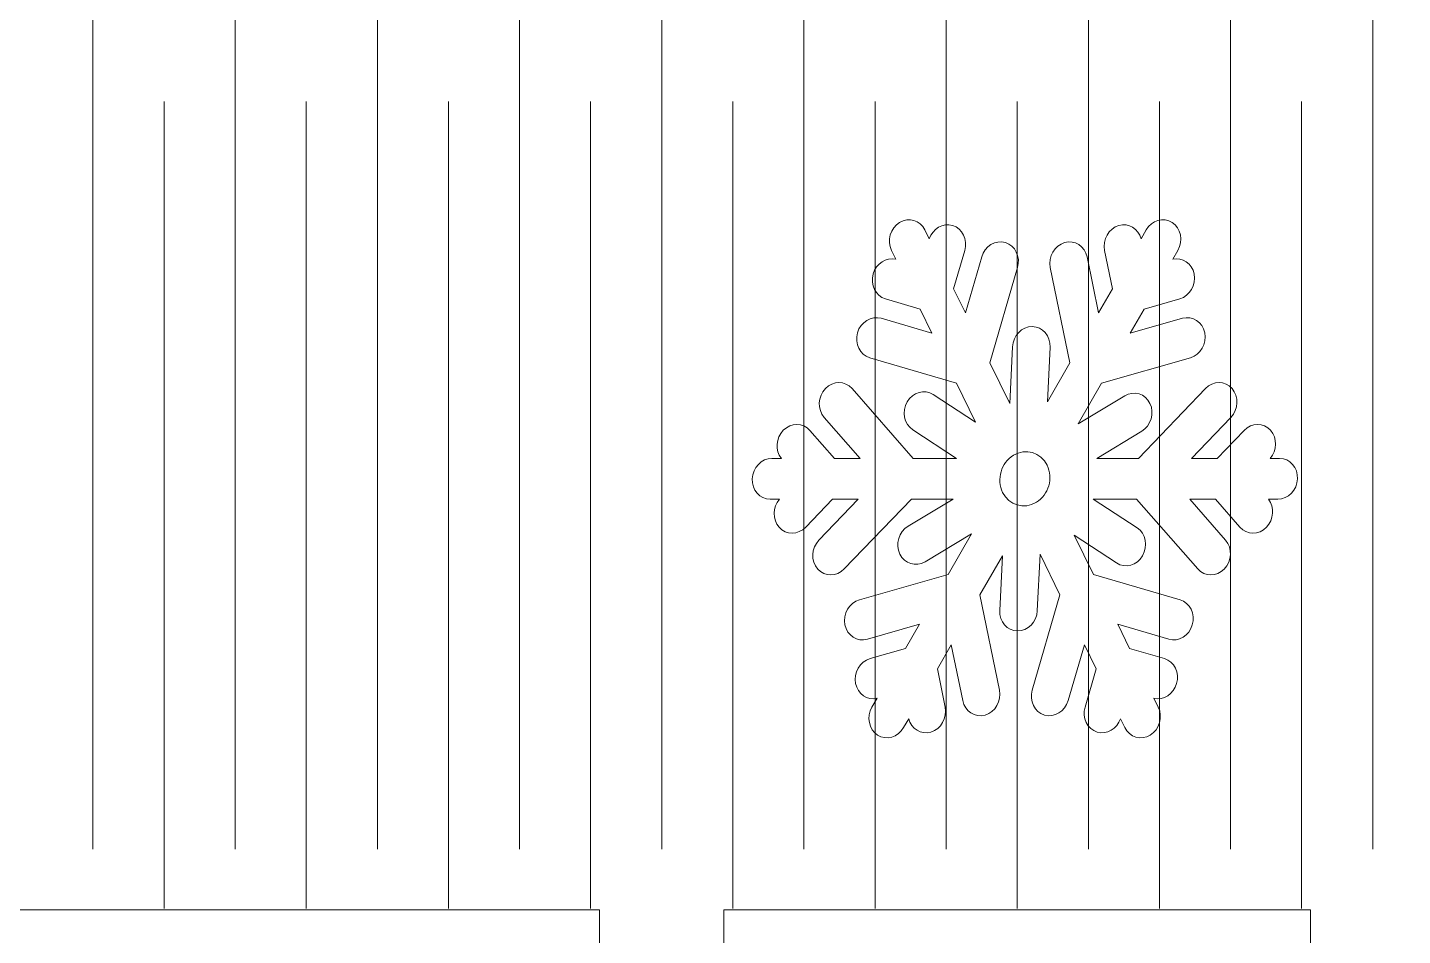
# Model space of a CAD drawing. Header units: centimetres. Extents: x -24.3 to 24.3, y -22.3 to 22.8.
# Drawn here: x -7.56 to -1.66, y -14.04 to -10.15 of the extents above; entities that cross this region are included whole.
import ezdxf

# ---------------------------------------------------------------- set-up
doc = ezdxf.new("R2010")
doc.units = ezdxf.units.CM
doc.header["$MEASUREMENT"] = 0
doc.layers.add('layer 1', color=7, linetype='Continuous')

msp = doc.modelspace()

# ---------------------------------------------------------------- linework, layer by layer
at = {"layer": 'layer 1', "color": 177, "lineweight": 9}
msp.add_open_spline([(-19.93213, -6.60133), (-19.93213, -6.60133), (-17.30459, -6.60133), (-17.30459, -6.60133), (-17.30459, -6.60133), (-17.30459, -6.60133), (-17.30459, -6.20133), (-17.30459, -6.20133), (-17.30459, -6.20133), (-17.30459, -6.20133), (-16.77125, -6.20133), (-16.77125, -6.20133), (-16.77125, -6.20133), (-16.77125, -6.20133), (-16.77125, -6.60133), (-16.77125, -6.60133), (-16.77125, -6.60133), (-16.77125, -6.60133), (-14.25361, -6.60133), (-14.25361, -6.60133), (-14.25361, -6.60133), (-14.25361, -6.60133), (-14.25361, -6.20133), (-14.25361, -6.20133), (-14.25361, -6.20133), (-14.25361, -6.20133), (-13.72028, -6.20133), (-13.72028, -6.20133), (-13.72028, -6.20133), (-13.72028, -6.20133), (-13.72028, -6.60133), (-13.72028, -6.60133), (-13.72028, -6.60133), (-13.72028, -6.60133), (-11.20265, -6.60133), (-11.20265, -6.60133), (-11.20265, -6.60133), (-11.20265, -6.60133), (-11.20265, -6.20133), (-11.20265, -6.20133), (-11.20265, -6.20133), (-11.20265, -6.20133), (-10.66932, -6.20133), (-10.66932, -6.20133), (-10.66932, -6.20133), (-10.66932, -6.20133), (-10.66932, -6.60133), (-10.66932, -6.60133), (-10.66932, -6.60133), (-10.66932, -6.60133), (-8.15169, -6.60133), (-8.15169, -6.60133), (-8.15169, -6.60133), (-8.15169, -6.60133), (-8.15169, -6.20133), (-8.15169, -6.20133), (-8.15169, -6.20133), (-8.15169, -6.20133), (-7.61836, -6.20133), (-7.61836, -6.20133), (-7.61836, -6.20133), (-7.61836, -6.20133), (-7.61836, -6.60133), (-7.61836, -6.60133), (-7.61836, -6.60133), (-7.61836, -6.60133), (-5.10073, -6.60133), (-5.10073, -6.60133), (-5.10073, -6.60133), (-5.10073, -6.60133), (-5.10073, -6.20133), (-5.10073, -6.20133), (-5.10073, -6.20133), (-5.10073, -6.20133), (-4.5674, -6.20133), (-4.5674, -6.20133), (-4.5674, -6.20133), (-4.5674, -6.20133), (-4.5674, -6.60133), (-4.5674, -6.60133), (-4.5674, -6.60133), (-4.5674, -6.60133), (-2.04977, -6.60133), (-2.04977, -6.60133), (-2.04977, -6.60133), (-2.04977, -6.60133), (-2.04977, -6.20133), (-2.04977, -6.20133), (-2.04977, -6.20133), (-2.04977, -6.20133), (-1.51644, -6.20133), (-1.51644, -6.20133), (-1.51644, -6.20133), (-1.51644, -6.20133), (-1.51644, -6.60133), (-1.51644, -6.60133), (-1.51644, -6.60133), (-1.51644, -6.60133), (1.0012, -6.60133), (1.0012, -6.60133), (1.0012, -6.60133), (1.0012, -6.60133), (1.0012, -6.20133), (1.0012, -6.20133), (1.0012, -6.20133), (1.0012, -6.20133), (1.53453, -6.20133), (1.53453, -6.20133), (1.53453, -6.20133), (1.53453, -6.20133), (1.53453, -6.60133), (1.53453, -6.60133), (1.53453, -6.60133), (1.53453, -6.60133), (4.05217, -6.60133), (4.05217, -6.60133), (4.05217, -6.60133), (4.05217, -6.60133), (4.05217, -6.20133), (4.05217, -6.20133), (4.05217, -6.20133), (4.05217, -6.20133), (4.58551, -6.20133), (4.58551, -6.20133), (4.58551, -6.20133), (4.58551, -6.20133), (4.58551, -6.60133), (4.58551, -6.60133), (4.58551, -6.60133), (4.58551, -6.60133), (7.10315, -6.60133), (7.10315, -6.60133), (7.10315, -6.60133), (7.10315, -6.60133), (7.10315, -6.20133), (7.10315, -6.20133), (7.10315, -6.20133), (7.10315, -6.20133), (7.63648, -6.20133), (7.63648, -6.20133), (7.63648, -6.20133), (7.63648, -6.20133), (7.63648, -6.60133), (7.63648, -6.60133), (7.63648, -6.60133), (7.63648, -6.60133), (10.15411, -6.60133), (10.15411, -6.60133), (10.15411, -6.60133), (10.15411, -6.60133), (10.15411, -6.20133), (10.15411, -6.20133), (10.15411, -6.20133), (10.15411, -6.20133), (10.68744, -6.20133), (10.68744, -6.20133), (10.68744, -6.20133), (10.68744, -6.20133), (10.68744, -6.60133), (10.68744, -6.60133), (10.68744, -6.60133), (10.68744, -6.60133), (13.20507, -6.60133), (13.20507, -6.60133), (13.20507, -6.60133), (13.20507, -6.60133), (13.20507, -6.20133), (13.20507, -6.20133), (13.20507, -6.20133), (13.20507, -6.20133), (13.7384, -6.20133), (13.7384, -6.20133), (13.7384, -6.20133), (13.7384, -6.20133), (13.7384, -6.60133), (13.7384, -6.60133), (13.7384, -6.60133), (13.7384, -6.60133), (16.25603, -6.60133), (16.25603, -6.60133), (16.25603, -6.60133), (16.25603, -6.60133), (16.25603, -6.20133), (16.25603, -6.20133), (16.25603, -6.20133), (16.25603, -6.20133), (16.78936, -6.20133), (16.78936, -6.20133), (16.78936, -6.20133), (16.78936, -6.20133), (16.78936, -6.60133), (16.78936, -6.60133), (16.78936, -6.60133), (16.78936, -6.60133), (19.30699, -6.60133), (19.30699, -6.60133), (19.30699, -6.60133), (19.30699, -6.60133), (19.30699, -6.20133), (19.30699, -6.20133), (19.30699, -6.20133), (19.30699, -6.20133), (19.84032, -6.20133), (19.84032, -6.20133), (19.84032, -6.20133), (19.84032, -6.20133), (19.84032, -6.60133), (19.84032, -6.60133), (19.84032, -6.60133), (19.84032, -6.60133), (22.46787, -6.60133), (22.46787, -6.60133), (22.46787, -6.60133), (22.46787, -6.60133), (22.46787, -6.20133), (22.46787, -6.20133), (22.46787, -6.20133), (22.46787, -6.20133), (23.0012, -6.20133), (23.0012, -6.20133), (23.0012, -6.20133), (23.0012, -8.91244), (23.0012, -11.62356), (23.0012, -14.33467), (23.0012, -14.33467), (23.0012, -14.33467), (22.46787, -14.33467), (22.46787, -14.33467), (22.46787, -14.33467), (22.46787, -14.33467), (22.46787, -13.93467), (22.46787, -13.93467), (22.46787, -13.93467), (22.46787, -13.93467), (19.84032, -13.93467), (19.84032, -13.93467), (19.84032, -13.93467), (19.84032, -13.93467), (19.84032, -14.33467), (19.84032, -14.33467), (19.84032, -14.33467), (19.84032, -14.33467), (19.30699, -14.33467), (19.30699, -14.33467), (19.30699, -14.33467), (19.30699, -14.33467), (19.30699, -13.93467), (19.30699, -13.93467), (19.30699, -13.93467), (19.30699, -13.93467), (16.78936, -13.93467), (16.78936, -13.93467), (16.78936, -13.93467), (16.78936, -13.93467), (16.78936, -14.33467), (16.78936, -14.33467), (16.78936, -14.33467), (16.78936, -14.33467), (16.25603, -14.33467), (16.25603, -14.33467), (16.25603, -14.33467), (16.25603, -14.33467), (16.25603, -13.93467), (16.25603, -13.93467), (16.25603, -13.93467), (16.25603, -13.93467), (13.7384, -13.93467), (13.7384, -13.93467), (13.7384, -13.93467), (13.7384, -13.93467), (13.7384, -14.33467), (13.7384, -14.33467), (13.7384, -14.33467), (13.7384, -14.33467), (13.20507, -14.33467), (13.20507, -14.33467), (13.20507, -14.33467), (13.20507, -14.33467), (13.20507, -13.93467), (13.20507, -13.93467), (13.20507, -13.93467), (13.20507, -13.93467), (10.68744, -13.93467), (10.68744, -13.93467), (10.68744, -13.93467), (10.68744, -13.93467), (10.68744, -14.33467), (10.68744, -14.33467), (10.68744, -14.33467), (10.68744, -14.33467), (10.15411, -14.33467), (10.15411, -14.33467), (10.15411, -14.33467), (10.15411, -14.33467), (10.15411, -13.93467), (10.15411, -13.93467), (10.15411, -13.93467), (10.15411, -13.93467), (7.63648, -13.93467), (7.63648, -13.93467), (7.63648, -13.93467), (7.63648, -13.93467), (7.63648, -14.33467), (7.63648, -14.33467), (7.63648, -14.33467), (7.63648, -14.33467), (7.10315, -14.33467), (7.10315, -14.33467), (7.10315, -14.33467), (7.10315, -14.33467), (7.10315, -13.93467), (7.10315, -13.93467), (7.10315, -13.93467), (7.10315, -13.93467), (4.58551, -13.93467), (4.58551, -13.93467), (4.58551, -13.93467), (4.58551, -13.93467), (4.58551, -14.33467), (4.58551, -14.33467), (4.58551, -14.33467), (4.58551, -14.33467), (4.05217, -14.33467), (4.05217, -14.33467), (4.05217, -14.33467), (4.05217, -14.33467), (4.05217, -13.93467), (4.05217, -13.93467), (4.05217, -13.93467), (4.05217, -13.93467), (1.53453, -13.93467), (1.53453, -13.93467), (1.53453, -13.93467), (1.53453, -13.93467), (1.53453, -14.33467), (1.53453, -14.33467), (1.53453, -14.33467), (1.53453, -14.33467), (1.0012, -14.33467), (1.0012, -14.33467), (1.0012, -14.33467), (1.0012, -14.33467), (1.0012, -13.93467), (1.0012, -13.93467), (1.0012, -13.93467), (1.0012, -13.93467), (-1.51644, -13.93467), (-1.51644, -13.93467), (-1.51644, -13.93467), (-1.51644, -13.93467), (-1.51644, -14.33467), (-1.51644, -14.33467), (-1.51644, -14.33467), (-1.51644, -14.33467), (-2.04977, -14.33467), (-2.04977, -14.33467), (-2.04977, -14.33467), (-2.04977, -14.33467), (-2.04977, -13.93467), (-2.04977, -13.93467), (-2.04977, -13.93467), (-2.04977, -13.93467), (-4.5674, -13.93467), (-4.5674, -13.93467), (-4.5674, -13.93467), (-4.5674, -13.93467), (-4.5674, -14.33467), (-4.5674, -14.33467), (-4.5674, -14.33467), (-4.5674, -14.33467), (-5.10073, -14.33467), (-5.10073, -14.33467), (-5.10073, -14.33467), (-5.10073, -14.33467), (-5.10073, -13.93467), (-5.10073, -13.93467), (-5.10073, -13.93467), (-5.10073, -13.93467), (-7.61836, -13.93467), (-7.61836, -13.93467), (-7.61836, -13.93467), (-7.61836, -13.93467), (-7.61836, -14.33467), (-7.61836, -14.33467), (-7.61836, -14.33467), (-7.61836, -14.33467), (-8.15169, -14.33467), (-8.15169, -14.33467), (-8.15169, -14.33467), (-8.15169, -14.33467), (-8.15169, -13.93467), (-8.15169, -13.93467), (-8.15169, -13.93467), (-8.15169, -13.93467), (-10.66932, -13.93467), (-10.66932, -13.93467), (-10.66932, -13.93467), (-10.66932, -13.93467), (-10.66932, -14.33467), (-10.66932, -14.33467), (-10.66932, -14.33467), (-10.66932, -14.33467), (-11.20265, -14.33467), (-11.20265, -14.33467), (-11.20265, -14.33467), (-11.20265, -14.33467), (-11.20265, -13.93467), (-11.20265, -13.93467), (-11.20265, -13.93467), (-11.20265, -13.93467), (-13.72028, -13.93467), (-13.72028, -13.93467), (-13.72028, -13.93467), (-13.72028, -13.93467), (-13.72028, -14.33467), (-13.72028, -14.33467), (-13.72028, -14.33467), (-13.72028, -14.33467), (-14.25361, -14.33467), (-14.25361, -14.33467), (-14.25361, -14.33467), (-14.25361, -14.33467), (-14.25361, -13.93467), (-14.25361, -13.93467), (-14.25361, -13.93467), (-14.25361, -13.93467), (-16.77125, -13.93467), (-16.77125, -13.93467), (-16.77125, -13.93467), (-16.77125, -13.93467), (-16.77125, -14.33467), (-16.77125, -14.33467), (-16.77125, -14.33467), (-16.77125, -14.33467), (-17.30459, -14.33467), (-17.30459, -14.33467), (-17.30459, -14.33467), (-17.30459, -14.33467), (-17.30459, -13.93467), (-17.30459, -13.93467), (-17.30459, -13.93467), (-17.30459, -13.93467), (-19.93213, -13.93467), (-19.93213, -13.93467), (-19.93213, -13.93467), (-19.93213, -13.93467), (-19.93213, -14.33467), (-19.93213, -14.33467), (-19.93213, -14.33467), (-19.93213, -14.33467), (-20.46547, -14.33467), (-20.46547, -14.33467), (-20.46547, -14.33467), (-20.46547, -11.62356), (-20.46547, -8.91244), (-20.46547, -6.20133), (-20.46547, -6.20133), (-20.46547, -6.20133), (-19.93213, -6.20133), (-19.93213, -6.20133), (-19.93213, -6.20133), (-19.93213, -6.20133), (-19.93213, -6.60133), (-19.93213, -6.60133)], degree=3, knots=[0, 0, 0, 0, 0.008547, 0.008547, 0.008547, 0.008547, 0.017094, 0.017094, 0.017094, 0.017094, 0.025641, 0.025641, 0.025641, 0.025641, 0.034188, 0.034188, 0.034188, 0.034188, 0.042735, 0.042735, 0.042735, 0.042735, 0.0512821, 0.0512821, 0.0512821, 0.0512821, 0.0598291, 0.0598291, 0.0598291, 0.0598291, 0.0683761, 0.0683761, 0.0683761, 0.0683761, 0.0769231, 0.0769231, 0.0769231, 0.0769231, 0.0854701, 0.0854701, 0.0854701, 0.0854701, 0.0940171, 0.0940171, 0.0940171, 0.0940171, 0.1025641, 0.1025641, 0.1025641, 0.1025641, 0.1111111, 0.1111111, 0.1111111, 0.1111111, 0.1196581, 0.1196581, 0.1196581, 0.1196581, 0.1282051, 0.1282051, 0.1282051, 0.1282051, 0.1367521, 0.1367521, 0.1367521, 0.1367521, 0.1452991, 0.1452991, 0.1452991, 0.1452991, 0.1538462, 0.1538462, 0.1538462, 0.1538462, 0.1623932, 0.1623932, 0.1623932, 0.1623932, 0.1709402, 0.1709402, 0.1709402, 0.1709402, 0.1794872, 0.1794872, 0.1794872, 0.1794872, 0.1880342, 0.1880342, 0.1880342, 0.1880342, 0.1965812, 0.1965812, 0.1965812, 0.1965812, 0.2051282, 0.2051282, 0.2051282, 0.2051282, 0.2136752, 0.2136752, 0.2136752, 0.2136752, 0.2222222, 0.2222222, 0.2222222, 0.2222222, 0.2307692, 0.2307692, 0.2307692, 0.2307692, 0.2393162, 0.2393162, 0.2393162, 0.2393162, 0.2478632, 0.2478632, 0.2478632, 0.2478632, 0.2564103, 0.2564103, 0.2564103, 0.2564103, 0.2649573, 0.2649573, 0.2649573, 0.2649573, 0.2735043, 0.2735043, 0.2735043, 0.2735043, 0.2820513, 0.2820513, 0.2820513, 0.2820513, 0.2905983, 0.2905983, 0.2905983, 0.2905983, 0.2991453, 0.2991453, 0.2991453, 0.2991453, 0.3076923, 0.3076923, 0.3076923, 0.3076923, 0.3162393, 0.3162393, 0.3162393, 0.3162393, 0.3247863, 0.3247863, 0.3247863, 0.3247863, 0.3333333, 0.3333333, 0.3333333, 0.3333333, 0.3418803, 0.3418803, 0.3418803, 0.3418803, 0.3504274, 0.3504274, 0.3504274, 0.3504274, 0.3589744, 0.3589744, 0.3589744, 0.3589744, 0.3675214, 0.3675214, 0.3675214, 0.3675214, 0.3760684, 0.3760684, 0.3760684, 0.3760684, 0.3846154, 0.3846154, 0.3846154, 0.3846154, 0.3931624, 0.3931624, 0.3931624, 0.3931624, 0.4017094, 0.4017094, 0.4017094, 0.4017094, 0.4102564, 0.4102564, 0.4102564, 0.4102564, 0.4188034, 0.4188034, 0.4188034, 0.4188034, 0.4273504, 0.4273504, 0.4273504, 0.4273504, 0.4358974, 0.4358974, 0.4358974, 0.4358974, 0.4444444, 0.4444444, 0.4444444, 0.4444444, 0.4529915, 0.4529915, 0.4529915, 0.4529915, 0.4615385, 0.4615385, 0.4615385, 0.4615385, 0.4700855, 0.4700855, 0.4700855, 0.4700855, 0.4786325, 0.4786325, 0.4786325, 0.4786325, 0.4871795, 0.4871795, 0.4871795, 0.4871795, 0.4957265, 0.4957265, 0.4957265, 0.4957265, 0.5042735, 0.5042735, 0.5042735, 0.5042735, 0.5128205, 0.5128205, 0.5128205, 0.5128205, 0.5213675, 0.5213675, 0.5213675, 0.5213675, 0.5299145, 0.5299145, 0.5299145, 0.5299145, 0.5384615, 0.5384615, 0.5384615, 0.5384615, 0.5470085, 0.5470085, 0.5470085, 0.5470085, 0.5555556, 0.5555556, 0.5555556, 0.5555556, 0.5641026, 0.5641026, 0.5641026, 0.5641026, 0.5726496, 0.5726496, 0.5726496, 0.5726496, 0.5811966, 0.5811966, 0.5811966, 0.5811966, 0.5897436, 0.5897436, 0.5897436, 0.5897436, 0.5982906, 0.5982906, 0.5982906, 0.5982906, 0.6068376, 0.6068376, 0.6068376, 0.6068376, 0.6153846, 0.6153846, 0.6153846, 0.6153846, 0.6239316, 0.6239316, 0.6239316, 0.6239316, 0.6324786, 0.6324786, 0.6324786, 0.6324786, 0.6410256, 0.6410256, 0.6410256, 0.6410256, 0.6495726, 0.6495726, 0.6495726, 0.6495726, 0.6581197, 0.6581197, 0.6581197, 0.6581197, 0.6666667, 0.6666667, 0.6666667, 0.6666667, 0.6752137, 0.6752137, 0.6752137, 0.6752137, 0.6837607, 0.6837607, 0.6837607, 0.6837607, 0.6923077, 0.6923077, 0.6923077, 0.6923077, 0.7008547, 0.7008547, 0.7008547, 0.7008547, 0.7094017, 0.7094017, 0.7094017, 0.7094017, 0.7179487, 0.7179487, 0.7179487, 0.7179487, 0.7264957, 0.7264957, 0.7264957, 0.7264957, 0.7350427, 0.7350427, 0.7350427, 0.7350427, 0.7435897, 0.7435897, 0.7435897, 0.7435897, 0.7521368, 0.7521368, 0.7521368, 0.7521368, 0.7606838, 0.7606838, 0.7606838, 0.7606838, 0.7692308, 0.7692308, 0.7692308, 0.7692308, 0.7777778, 0.7777778, 0.7777778, 0.7777778, 0.7863248, 0.7863248, 0.7863248, 0.7863248, 0.7948718, 0.7948718, 0.7948718, 0.7948718, 0.8034188, 0.8034188, 0.8034188, 0.8034188, 0.8119658, 0.8119658, 0.8119658, 0.8119658, 0.8205128, 0.8205128, 0.8205128, 0.8205128, 0.8290598, 0.8290598, 0.8290598, 0.8290598, 0.8376068, 0.8376068, 0.8376068, 0.8376068, 0.8461538, 0.8461538, 0.8461538, 0.8461538, 0.8547009, 0.8547009, 0.8547009, 0.8547009, 0.8632479, 0.8632479, 0.8632479, 0.8632479, 0.8717949, 0.8717949, 0.8717949, 0.8717949, 0.8803419, 0.8803419, 0.8803419, 0.8803419, 0.8888889, 0.8888889, 0.8888889, 0.8888889, 0.8974359, 0.8974359, 0.8974359, 0.8974359, 0.9059829, 0.9059829, 0.9059829, 0.9059829, 0.9145299, 0.9145299, 0.9145299, 0.9145299, 0.9230769, 0.9230769, 0.9230769, 0.9230769, 0.9316239, 0.9316239, 0.9316239, 0.9316239, 0.9401709, 0.9401709, 0.9401709, 0.9401709, 0.9487179, 0.9487179, 0.9487179, 0.9487179, 0.957265, 0.957265, 0.957265, 0.957265, 0.965812, 0.965812, 0.965812, 0.965812, 0.974359, 0.974359, 0.974359, 0.974359, 0.982906, 0.982906, 0.982906, 0.982906, 1, 1, 1, 1], dxfattribs=at)
for points in [[(-7.27484, -6.86263), (-7.27484, -6.86263), (-7.27484, -13.67337), (-7.27484, -13.67337)], [(-6.66465, -6.86263), (-6.66465, -6.86263), (-6.66465, -13.67337), (-6.66465, -13.67337)], [(-6.05446, -6.86263), (-6.05446, -6.86263), (-6.05446, -13.67337), (-6.05446, -13.67337)], [(-5.44426, -6.86263), (-5.44426, -6.86263), (-5.44426, -13.67337), (-5.44426, -13.67337)], [(-4.83406, -6.86263), (-4.83406, -6.86263), (-4.83406, -13.67337), (-4.83406, -13.67337)], [(-4.22387, -6.86263), (-4.22387, -6.86263), (-4.22387, -13.67337), (-4.22387, -13.67337)], [(-3.61368, -6.86263), (-3.61368, -6.86263), (-3.61368, -13.67337), (-3.61368, -13.67337)], [(-3.00348, -6.86263), (-3.00348, -6.86263), (-3.00348, -13.67337), (-3.00348, -13.67337)], [(-2.39329, -6.86263), (-2.39329, -6.86263), (-2.39329, -13.67337), (-2.39329, -13.67337)], [(-1.7831, -6.86263), (-1.7831, -6.86263), (-1.7831, -13.67337), (-1.7831, -13.67337)], [(-6.96974, -13.92841), (-6.96974, -13.92841), (-6.96974, -10.46596), (-6.96974, -10.46596)], [(-6.35955, -13.92841), (-6.35955, -13.92841), (-6.35955, -10.46595), (-6.35955, -10.46595)], [(-5.74935, -13.92841), (-5.74935, -13.92841), (-5.74935, -10.46595), (-5.74935, -10.46595)], [(-5.13916, -13.92841), (-5.13916, -13.92841), (-5.13916, -10.46596), (-5.13916, -10.46596)], [(-4.52897, -13.92841), (-4.52897, -13.92841), (-4.52897, -10.46596), (-4.52897, -10.46596)], [(-3.91878, -13.92841), (-3.91878, -13.92841), (-3.91878, -10.46595), (-3.91878, -10.46595)], [(-3.30858, -13.92841), (-3.30858, -13.92841), (-3.30858, -10.46595), (-3.30858, -10.46595)], [(-2.69839, -13.92841), (-2.69839, -13.92841), (-2.69839, -10.46596), (-2.69839, -10.46596)], [(-2.08819, -13.92841), (-2.08819, -13.92841), (-2.08819, -10.46596), (-2.08819, -10.46596)]]:
    msp.add_open_spline(points, degree=3, dxfattribs=at)
at = {"layer": 'layer 1', "color": 7, "lineweight": 9}
for points, knots in [([(-3.53104, -11.37275), (-3.53104, -11.37275), (-3.46123, -11.13289), (-3.46123, -11.13289), (-3.46123, -11.13289), (-3.44768, -11.08633), (-3.40209, -11.0586), (-3.35973, -11.07114), (-3.35973, -11.07114), (-3.31738, -11.08368), (-3.29389, -11.13187), (-3.30743, -11.17843), (-3.30743, -11.17843), (-3.30743, -11.17843), (-3.42631, -11.58687), (-3.42631, -11.58687), (-3.42631, -11.58687), (-3.42631, -11.58687), (-3.34091, -11.76145), (-3.34091, -11.76145), (-3.34091, -11.76145), (-3.34091, -11.76145), (-3.32904, -11.51868), (-3.32904, -11.51868), (-3.32904, -11.51868), (-3.32668, -11.47046), (-3.28854, -11.43141), (-3.24414, -11.43172), (-3.24414, -11.43172), (-3.19972, -11.43205), (-3.16544, -11.47162), (-3.16779, -11.51983), (-3.16779, -11.51983), (-3.16779, -11.51983), (-3.17927, -11.75465), (-3.17927, -11.75465), (-3.17927, -11.75465), (-3.17927, -11.75465), (-3.08284, -11.58687), (-3.08284, -11.58687), (-3.08284, -11.58687), (-3.08284, -11.58687), (-3.16675, -11.17844), (-3.16675, -11.17844), (-3.16675, -11.17844), (-3.17631, -11.13189), (-3.14869, -11.08369), (-3.10526, -11.07115), (-3.10526, -11.07115), (-3.06183, -11.05861), (-3.01861, -11.08635), (-3.00905, -11.1329), (-3.00905, -11.1329), (-3.00905, -11.1329), (-2.95977, -11.37275), (-2.95977, -11.37275), (-2.95977, -11.37275), (-2.95977, -11.37275), (-2.90027, -11.26922), (-2.90027, -11.26922), (-2.90027, -11.26922), (-2.90027, -11.26922), (-2.93394, -11.10535), (-2.93394, -11.10535), (-2.93394, -11.10535), (-2.9435, -11.05881), (-2.91588, -11.01061), (-2.87245, -10.99806), (-2.87245, -10.99806), (-2.83047, -10.98593), (-2.78865, -11.01147), (-2.77729, -11.05527), (-2.77729, -11.05527), (-2.77729, -11.05527), (-2.75544, -11.01726), (-2.75544, -11.01726), (-2.75544, -11.01726), (-2.73144, -10.97551), (-2.68134, -10.96111), (-2.6439, -10.98522), (-2.6439, -10.98522), (-2.60647, -11.00933), (-2.5955, -11.06304), (-2.61951, -11.10479), (-2.61951, -11.10479), (-2.61951, -11.10479), (-2.64135, -11.14279), (-2.64135, -11.14279), (-2.64135, -11.14279), (-2.59938, -11.13334), (-2.55873, -11.16089), (-2.5496, -11.20593), (-2.5496, -11.20593), (-2.54016, -11.25252), (-2.5679, -11.30064), (-2.61135, -11.31305), (-2.61135, -11.31305), (-2.61135, -11.31305), (-2.76433, -11.35676), (-2.76433, -11.35676), (-2.76433, -11.35676), (-2.76433, -11.35676), (-2.82384, -11.46028), (-2.82384, -11.46028), (-2.82384, -11.46028), (-2.82384, -11.46028), (-2.59992, -11.39632), (-2.59992, -11.39632), (-2.59992, -11.39632), (-2.55647, -11.3839), (-2.51333, -11.41178), (-2.50388, -11.45837), (-2.50388, -11.45837), (-2.49444, -11.50495), (-2.52218, -11.55307), (-2.56564, -11.56548), (-2.56564, -11.56548), (-2.56564, -11.56548), (-2.9469, -11.6744), (-2.9469, -11.6744), (-2.9469, -11.6744), (-2.9469, -11.6744), (-3.04725, -11.84899), (-3.04725, -11.84899), (-3.04725, -11.84899), (-3.04725, -11.84899), (-2.84764, -11.72899), (-2.84764, -11.72899), (-2.84764, -11.72899), (-2.808, -11.70516), (-2.75923, -11.71991), (-2.73908, -11.76182), (-2.73908, -11.76182), (-2.71891, -11.80373), (-2.7348, -11.85735), (-2.77443, -11.88117), (-2.77443, -11.88117), (-2.77443, -11.88117), (-2.96747, -11.99723), (-2.96747, -11.99723), (-2.96747, -11.99723), (-2.96747, -11.99723), (-2.78898, -11.99723), (-2.78898, -11.99723), (-2.78898, -11.99723), (-2.78898, -11.99723), (-2.50096, -11.69772), (-2.50096, -11.69772), (-2.50096, -11.69772), (-2.46813, -11.66358), (-2.41689, -11.66351), (-2.38689, -11.69754), (-2.38689, -11.69754), (-2.3569, -11.73159), (-2.35921, -11.7872), (-2.39203, -11.82134), (-2.39203, -11.82134), (-2.39203, -11.82134), (-2.56117, -11.99723), (-2.56117, -11.99723), (-2.56117, -11.99723), (-2.56117, -11.99723), (-2.45103, -11.99723), (-2.45103, -11.99723), (-2.45103, -11.99723), (-2.45103, -11.99723), (-2.33546, -11.87706), (-2.33546, -11.87706), (-2.33546, -11.87706), (-2.30264, -11.84292), (-2.2514, -11.84285), (-2.2214, -11.8769), (-2.2214, -11.8769), (-2.19239, -11.90981), (-2.1936, -11.96289), (-2.2234, -11.99723), (-2.2234, -11.99723), (-2.2234, -11.99723), (-2.18297, -11.99723), (-2.18297, -11.99723), (-2.18297, -11.99723), (-2.13855, -11.99723), (-2.104, -12.03655), (-2.10607, -12.08476), (-2.10607, -12.08476), (-2.10813, -12.13296), (-2.14605, -12.17229), (-2.19046, -12.17229), (-2.19046, -12.17229), (-2.19046, -12.17229), (-2.23089, -12.17229), (-2.23089, -12.17229), (-2.23089, -12.17229), (-2.20403, -12.20663), (-2.20737, -12.25972), (-2.2392, -12.29265), (-2.2392, -12.29265), (-2.27211, -12.32668), (-2.32334, -12.32661), (-2.35325, -12.29247), (-2.35325, -12.29247), (-2.35325, -12.29247), (-2.45854, -12.17229), (-2.45854, -12.17229), (-2.45854, -12.17229), (-2.45854, -12.17229), (-2.56868, -12.17229), (-2.56868, -12.17229), (-2.56868, -12.17229), (-2.56868, -12.17229), (-2.41458, -12.34819), (-2.41458, -12.34819), (-2.41458, -12.34819), (-2.38468, -12.38233), (-2.38713, -12.43794), (-2.42004, -12.47199), (-2.42004, -12.47199), (-2.45295, -12.50602), (-2.50419, -12.50595), (-2.5341, -12.47181), (-2.5341, -12.47181), (-2.5341, -12.47181), (-2.79648, -12.17229), (-2.79648, -12.17229), (-2.79648, -12.17229), (-2.79648, -12.17229), (-2.98223, -12.17229), (-2.98223, -12.17229), (-2.98223, -12.17229), (-2.98223, -12.17229), (-2.7945, -12.29507), (-2.7945, -12.29507), (-2.7945, -12.29507), (-2.75722, -12.31946), (-2.74659, -12.37326), (-2.77083, -12.41485), (-2.77083, -12.41485), (-2.79508, -12.45644), (-2.84526, -12.47049), (-2.88254, -12.4461), (-2.88254, -12.4461), (-2.88254, -12.4461), (-3.06411, -12.32735), (-3.06411, -12.32735), (-3.06411, -12.32735), (-3.06411, -12.32735), (-2.98204, -12.49513), (-2.98204, -12.49513), (-2.98204, -12.49513), (-2.98204, -12.49513), (-2.6101, -12.60405), (-2.6101, -12.60405), (-2.6101, -12.60405), (-2.5677, -12.61647), (-2.54408, -12.66458), (-2.55751, -12.71116), (-2.55751, -12.71116), (-2.57095, -12.75775), (-2.61648, -12.78563), (-2.65886, -12.77321), (-2.65886, -12.77321), (-2.65886, -12.77321), (-2.8773, -12.70925), (-2.8773, -12.70925), (-2.8773, -12.70925), (-2.8773, -12.70925), (-2.82666, -12.81277), (-2.82666, -12.81277), (-2.82666, -12.81277), (-2.82666, -12.81277), (-2.67743, -12.85646), (-2.67743, -12.85646), (-2.67743, -12.85646), (-2.63503, -12.86888), (-2.61141, -12.917), (-2.62484, -12.96358), (-2.62484, -12.96358), (-2.63783, -13.00865), (-2.68085, -13.03619), (-2.722, -13.02673), (-2.722, -13.02673), (-2.722, -13.02673), (-2.70341, -13.06474), (-2.70341, -13.06474), (-2.70341, -13.06474), (-2.68298, -13.10649), (-2.69854, -13.1602), (-2.73804, -13.18431), (-2.73804, -13.18431), (-2.77755, -13.20842), (-2.82641, -13.19403), (-2.84684, -13.15227), (-2.84684, -13.15227), (-2.84684, -13.15227), (-2.86543, -13.11426), (-2.86543, -13.11426), (-2.86543, -13.11426), (-2.88055, -13.15806), (-2.92454, -13.1836), (-2.96549, -13.17147), (-2.96549, -13.17147), (-3.00785, -13.15893), (-3.03134, -13.11072), (-3.01779, -13.06418), (-3.01779, -13.06418), (-3.01779, -13.06418), (-2.97009, -12.90031), (-2.97009, -12.90031), (-2.97009, -12.90031), (-2.97009, -12.90031), (-3.02073, -12.79678), (-3.02073, -12.79678), (-3.02073, -12.79678), (-3.02073, -12.79678), (-3.09054, -13.03663), (-3.09054, -13.03663), (-3.09054, -13.03663), (-3.10409, -13.08319), (-3.14968, -13.11092), (-3.19204, -13.09838), (-3.19204, -13.09838), (-3.2344, -13.08584), (-3.25789, -13.03764), (-3.24434, -12.99109), (-3.24434, -12.99109), (-3.24434, -12.99109), (-3.12547, -12.58267), (-3.12547, -12.58267), (-3.12547, -12.58267), (-3.12547, -12.58267), (-3.21086, -12.40809), (-3.21086, -12.40809), (-3.21086, -12.40809), (-3.21086, -12.40809), (-3.22274, -12.65085), (-3.22274, -12.65085), (-3.22274, -12.65085), (-3.2251, -12.69907), (-3.26324, -12.73812), (-3.30764, -12.73781), (-3.30764, -12.73781), (-3.35205, -12.73748), (-3.38634, -12.69791), (-3.38399, -12.6497), (-3.38399, -12.6497), (-3.38399, -12.6497), (-3.37251, -12.41488), (-3.37251, -12.41488), (-3.37251, -12.41488), (-3.37251, -12.41488), (-3.46893, -12.58265), (-3.46893, -12.58265), (-3.46893, -12.58265), (-3.46893, -12.58265), (-3.38503, -12.99109), (-3.38503, -12.99109), (-3.38503, -12.99109), (-3.37547, -13.03764), (-3.40308, -13.08584), (-3.44652, -13.09838), (-3.44652, -13.09838), (-3.48995, -13.11092), (-3.53316, -13.08319), (-3.54273, -13.03663), (-3.54273, -13.03663), (-3.54273, -13.03663), (-3.592, -12.79677), (-3.592, -12.79677), (-3.592, -12.79677), (-3.592, -12.79677), (-3.65151, -12.90029), (-3.65151, -12.90029), (-3.65151, -12.90029), (-3.65151, -12.90029), (-3.61784, -13.06418), (-3.61784, -13.06418), (-3.61784, -13.06418), (-3.60828, -13.11073), (-3.63589, -13.15893), (-3.67932, -13.17147), (-3.67932, -13.17147), (-3.72132, -13.1836), (-3.76312, -13.15806), (-3.77448, -13.11426), (-3.77448, -13.11426), (-3.77448, -13.11426), (-3.79633, -13.15227), (-3.79633, -13.15227), (-3.79633, -13.15227), (-3.82033, -13.19403), (-3.87043, -13.20842), (-3.90787, -13.18431), (-3.90787, -13.18431), (-3.94531, -13.1602), (-3.95627, -13.10649), (-3.93227, -13.06474), (-3.93227, -13.06474), (-3.93227, -13.06474), (-3.91042, -13.02673), (-3.91042, -13.02673), (-3.91042, -13.02673), (-3.9524, -13.03618), (-3.99304, -13.00863), (-4.00217, -12.96359), (-4.00217, -12.96359), (-4.01162, -12.917), (-3.98388, -12.86888), (-3.94043, -12.85646), (-3.94043, -12.85646), (-3.94043, -12.85646), (-3.78744, -12.81276), (-3.78744, -12.81276), (-3.78744, -12.81276), (-3.78744, -12.81276), (-3.72795, -12.70925), (-3.72795, -12.70925), (-3.72795, -12.70925), (-3.72795, -12.70925), (-3.95186, -12.77321), (-3.95186, -12.77321), (-3.95186, -12.77321), (-3.9953, -12.78563), (-4.03845, -12.75775), (-4.04789, -12.71116), (-4.04789, -12.71116), (-4.05734, -12.66458), (-4.0296, -12.61647), (-3.98614, -12.60405), (-3.98614, -12.60405), (-3.98614, -12.60405), (-3.60489, -12.49513), (-3.60489, -12.49513), (-3.60489, -12.49513), (-3.60489, -12.49513), (-3.50453, -12.32053), (-3.50453, -12.32053), (-3.50453, -12.32053), (-3.50453, -12.32053), (-3.70413, -12.44054), (-3.70413, -12.44054), (-3.70413, -12.44054), (-3.74377, -12.46437), (-3.79255, -12.44962), (-3.8127, -12.40771), (-3.8127, -12.40771), (-3.83287, -12.3658), (-3.81697, -12.31218), (-3.77735, -12.28836), (-3.77735, -12.28836), (-3.77735, -12.28836), (-3.58428, -12.17229), (-3.58428, -12.17229), (-3.58428, -12.17229), (-3.58428, -12.17229), (-3.76279, -12.17229), (-3.76279, -12.17229), (-3.76279, -12.17229), (-3.76279, -12.17229), (-4.05081, -12.47181), (-4.05081, -12.47181), (-4.05081, -12.47181), (-4.08365, -12.50595), (-4.13489, -12.50602), (-4.16488, -12.47199), (-4.16488, -12.47199), (-4.19488, -12.43794), (-4.19257, -12.38233), (-4.15975, -12.34819), (-4.15975, -12.34819), (-4.15975, -12.34819), (-3.99059, -12.17229), (-3.99059, -12.17229), (-3.99059, -12.17229), (-3.99059, -12.17229), (-4.10073, -12.17229), (-4.10073, -12.17229), (-4.10073, -12.17229), (-4.10073, -12.17229), (-4.2163, -12.29247), (-4.2163, -12.29247), (-4.2163, -12.29247), (-4.24914, -12.32661), (-4.30038, -12.32668), (-4.33037, -12.29265), (-4.33037, -12.29265), (-4.35938, -12.25972), (-4.35818, -12.20663), (-4.32838, -12.17229), (-4.32838, -12.17229), (-4.32838, -12.17229), (-4.36881, -12.17229), (-4.36881, -12.17229), (-4.36881, -12.17229), (-4.41322, -12.17229), (-4.44777, -12.13296), (-4.44571, -12.08476), (-4.44571, -12.08476), (-4.44365, -12.03655), (-4.40573, -11.99723), (-4.36131, -11.99723), (-4.36131, -11.99723), (-4.36131, -11.99723), (-4.32088, -11.99723), (-4.32088, -11.99723), (-4.32088, -11.99723), (-4.34773, -11.96289), (-4.34439, -11.90981), (-4.31256, -11.87688), (-4.31256, -11.87688), (-4.27965, -11.84285), (-4.22842, -11.84292), (-4.19851, -11.87706), (-4.19851, -11.87706), (-4.19851, -11.87706), (-4.09323, -11.99723), (-4.09323, -11.99723), (-4.09323, -11.99723), (-4.09323, -11.99723), (-3.98311, -11.99723), (-3.98311, -11.99723), (-3.98311, -11.99723), (-3.98311, -11.99723), (-4.13719, -11.82134), (-4.13719, -11.82134), (-4.13719, -11.82134), (-4.16709, -11.7872), (-4.16464, -11.73159), (-4.13173, -11.69754), (-4.13173, -11.69754), (-4.09882, -11.66351), (-4.04759, -11.66358), (-4.01768, -11.69772), (-4.01768, -11.69772), (-4.01768, -11.69772), (-3.7553, -11.99723), (-3.7553, -11.99723), (-3.7553, -11.99723), (-3.7553, -11.99723), (-3.56956, -11.99723), (-3.56956, -11.99723), (-3.56956, -11.99723), (-3.56956, -11.99723), (-3.75728, -11.87444), (-3.75728, -11.87444), (-3.75728, -11.87444), (-3.79455, -11.85006), (-3.80519, -11.79625), (-3.78094, -11.75466), (-3.78094, -11.75466), (-3.75669, -11.71307), (-3.70652, -11.69903), (-3.66924, -11.72341), (-3.66924, -11.72341), (-3.66924, -11.72341), (-3.48768, -11.84218), (-3.48768, -11.84218), (-3.48768, -11.84218), (-3.48768, -11.84218), (-3.56975, -11.6744), (-3.56975, -11.6744), (-3.56975, -11.6744), (-3.56975, -11.6744), (-3.94167, -11.56548), (-3.94167, -11.56548), (-3.94167, -11.56548), (-3.98406, -11.55307), (-4.00769, -11.50495), (-3.99425, -11.45837), (-3.99425, -11.45837), (-3.98082, -11.41178), (-3.93529, -11.3839), (-3.8929, -11.39632), (-3.8929, -11.39632), (-3.8929, -11.39632), (-3.67447, -11.46028), (-3.67447, -11.46028), (-3.67447, -11.46028), (-3.67447, -11.46028), (-3.72512, -11.35676), (-3.72512, -11.35676), (-3.72512, -11.35676), (-3.72512, -11.35676), (-3.87436, -11.31305), (-3.87436, -11.31305), (-3.87436, -11.31305), (-3.91675, -11.30064), (-3.94037, -11.25252), (-3.92693, -11.20593), (-3.92693, -11.20593), (-3.91394, -11.16089), (-3.87094, -11.13334), (-3.82978, -11.14279), (-3.82978, -11.14279), (-3.82978, -11.14279), (-3.84837, -11.10479), (-3.84837, -11.10479), (-3.84837, -11.10479), (-3.8688, -11.06304), (-3.85324, -11.00933), (-3.81373, -10.98522), (-3.81373, -10.98522), (-3.77423, -10.96111), (-3.72536, -10.97551), (-3.70494, -11.01726), (-3.70494, -11.01726), (-3.70494, -11.01726), (-3.68634, -11.05527), (-3.68634, -11.05527), (-3.68634, -11.05527), (-3.67124, -11.01147), (-3.62725, -10.98592), (-3.58629, -10.99805), (-3.58629, -10.99805), (-3.54393, -11.01059), (-3.52044, -11.05879), (-3.53399, -11.10534), (-3.53399, -11.10534), (-3.53399, -11.10534), (-3.58168, -11.26922), (-3.58168, -11.26922), (-3.58168, -11.26922), (-3.58168, -11.26922), (-3.53104, -11.37275), (-3.53104, -11.37275)], [0, 0, 0, 0, 0.0063694, 0.0063694, 0.0063694, 0.0063694, 0.0127389, 0.0127389, 0.0127389, 0.0127389, 0.0191083, 0.0191083, 0.0191083, 0.0191083, 0.0254777, 0.0254777, 0.0254777, 0.0254777, 0.0318471, 0.0318471, 0.0318471, 0.0318471, 0.0382166, 0.0382166, 0.0382166, 0.0382166, 0.044586, 0.044586, 0.044586, 0.044586, 0.0509554, 0.0509554, 0.0509554, 0.0509554, 0.0573248, 0.0573248, 0.0573248, 0.0573248, 0.0636943, 0.0636943, 0.0636943, 0.0636943, 0.0700637, 0.0700637, 0.0700637, 0.0700637, 0.0764331, 0.0764331, 0.0764331, 0.0764331, 0.0828025, 0.0828025, 0.0828025, 0.0828025, 0.089172, 0.089172, 0.089172, 0.089172, 0.0955414, 0.0955414, 0.0955414, 0.0955414, 0.1019108, 0.1019108, 0.1019108, 0.1019108, 0.1082803, 0.1082803, 0.1082803, 0.1082803, 0.1146497, 0.1146497, 0.1146497, 0.1146497, 0.1210191, 0.1210191, 0.1210191, 0.1210191, 0.1273885, 0.1273885, 0.1273885, 0.1273885, 0.133758, 0.133758, 0.133758, 0.133758, 0.1401274, 0.1401274, 0.1401274, 0.1401274, 0.1464968, 0.1464968, 0.1464968, 0.1464968, 0.1528662, 0.1528662, 0.1528662, 0.1528662, 0.1592357, 0.1592357, 0.1592357, 0.1592357, 0.1656051, 0.1656051, 0.1656051, 0.1656051, 0.1719745, 0.1719745, 0.1719745, 0.1719745, 0.1783439, 0.1783439, 0.1783439, 0.1783439, 0.1847134, 0.1847134, 0.1847134, 0.1847134, 0.1910828, 0.1910828, 0.1910828, 0.1910828, 0.1974522, 0.1974522, 0.1974522, 0.1974522, 0.2038217, 0.2038217, 0.2038217, 0.2038217, 0.2101911, 0.2101911, 0.2101911, 0.2101911, 0.2165605, 0.2165605, 0.2165605, 0.2165605, 0.2229299, 0.2229299, 0.2229299, 0.2229299, 0.2292994, 0.2292994, 0.2292994, 0.2292994, 0.2356688, 0.2356688, 0.2356688, 0.2356688, 0.2420382, 0.2420382, 0.2420382, 0.2420382, 0.2484076, 0.2484076, 0.2484076, 0.2484076, 0.2547771, 0.2547771, 0.2547771, 0.2547771, 0.2611465, 0.2611465, 0.2611465, 0.2611465, 0.2675159, 0.2675159, 0.2675159, 0.2675159, 0.2738854, 0.2738854, 0.2738854, 0.2738854, 0.2802548, 0.2802548, 0.2802548, 0.2802548, 0.2866242, 0.2866242, 0.2866242, 0.2866242, 0.2929936, 0.2929936, 0.2929936, 0.2929936, 0.2993631, 0.2993631, 0.2993631, 0.2993631, 0.3057325, 0.3057325, 0.3057325, 0.3057325, 0.3121019, 0.3121019, 0.3121019, 0.3121019, 0.3184713, 0.3184713, 0.3184713, 0.3184713, 0.3248408, 0.3248408, 0.3248408, 0.3248408, 0.3312102, 0.3312102, 0.3312102, 0.3312102, 0.3375796, 0.3375796, 0.3375796, 0.3375796, 0.343949, 0.343949, 0.343949, 0.343949, 0.3503185, 0.3503185, 0.3503185, 0.3503185, 0.3566879, 0.3566879, 0.3566879, 0.3566879, 0.3630573, 0.3630573, 0.3630573, 0.3630573, 0.3694268, 0.3694268, 0.3694268, 0.3694268, 0.3757962, 0.3757962, 0.3757962, 0.3757962, 0.3821656, 0.3821656, 0.3821656, 0.3821656, 0.388535, 0.388535, 0.388535, 0.388535, 0.3949045, 0.3949045, 0.3949045, 0.3949045, 0.4012739, 0.4012739, 0.4012739, 0.4012739, 0.4076433, 0.4076433, 0.4076433, 0.4076433, 0.4140127, 0.4140127, 0.4140127, 0.4140127, 0.4203822, 0.4203822, 0.4203822, 0.4203822, 0.4267516, 0.4267516, 0.4267516, 0.4267516, 0.433121, 0.433121, 0.433121, 0.433121, 0.4394904, 0.4394904, 0.4394904, 0.4394904, 0.4458599, 0.4458599, 0.4458599, 0.4458599, 0.4522293, 0.4522293, 0.4522293, 0.4522293, 0.4585987, 0.4585987, 0.4585987, 0.4585987, 0.4649682, 0.4649682, 0.4649682, 0.4649682, 0.4713376, 0.4713376, 0.4713376, 0.4713376, 0.477707, 0.477707, 0.477707, 0.477707, 0.4840764, 0.4840764, 0.4840764, 0.4840764, 0.4904459, 0.4904459, 0.4904459, 0.4904459, 0.4968153, 0.4968153, 0.4968153, 0.4968153, 0.5031847, 0.5031847, 0.5031847, 0.5031847, 0.5095541, 0.5095541, 0.5095541, 0.5095541, 0.5159236, 0.5159236, 0.5159236, 0.5159236, 0.522293, 0.522293, 0.522293, 0.522293, 0.5286624, 0.5286624, 0.5286624, 0.5286624, 0.5350318, 0.5350318, 0.5350318, 0.5350318, 0.5414013, 0.5414013, 0.5414013, 0.5414013, 0.5477707, 0.5477707, 0.5477707, 0.5477707, 0.5541401, 0.5541401, 0.5541401, 0.5541401, 0.5605096, 0.5605096, 0.5605096, 0.5605096, 0.566879, 0.566879, 0.566879, 0.566879, 0.5732484, 0.5732484, 0.5732484, 0.5732484, 0.5796178, 0.5796178, 0.5796178, 0.5796178, 0.5859873, 0.5859873, 0.5859873, 0.5859873, 0.5923567, 0.5923567, 0.5923567, 0.5923567, 0.5987261, 0.5987261, 0.5987261, 0.5987261, 0.6050955, 0.6050955, 0.6050955, 0.6050955, 0.611465, 0.611465, 0.611465, 0.611465, 0.6178344, 0.6178344, 0.6178344, 0.6178344, 0.6242038, 0.6242038, 0.6242038, 0.6242038, 0.6305732, 0.6305732, 0.6305732, 0.6305732, 0.6369427, 0.6369427, 0.6369427, 0.6369427, 0.6433121, 0.6433121, 0.6433121, 0.6433121, 0.6496815, 0.6496815, 0.6496815, 0.6496815, 0.656051, 0.656051, 0.656051, 0.656051, 0.6624204, 0.6624204, 0.6624204, 0.6624204, 0.6687898, 0.6687898, 0.6687898, 0.6687898, 0.6751592, 0.6751592, 0.6751592, 0.6751592, 0.6815287, 0.6815287, 0.6815287, 0.6815287, 0.6878981, 0.6878981, 0.6878981, 0.6878981, 0.6942675, 0.6942675, 0.6942675, 0.6942675, 0.7006369, 0.7006369, 0.7006369, 0.7006369, 0.7070064, 0.7070064, 0.7070064, 0.7070064, 0.7133758, 0.7133758, 0.7133758, 0.7133758, 0.7197452, 0.7197452, 0.7197452, 0.7197452, 0.7261146, 0.7261146, 0.7261146, 0.7261146, 0.7324841, 0.7324841, 0.7324841, 0.7324841, 0.7388535, 0.7388535, 0.7388535, 0.7388535, 0.7452229, 0.7452229, 0.7452229, 0.7452229, 0.7515924, 0.7515924, 0.7515924, 0.7515924, 0.7579618, 0.7579618, 0.7579618, 0.7579618, 0.7643312, 0.7643312, 0.7643312, 0.7643312, 0.7707006, 0.7707006, 0.7707006, 0.7707006, 0.7770701, 0.7770701, 0.7770701, 0.7770701, 0.7834395, 0.7834395, 0.7834395, 0.7834395, 0.7898089, 0.7898089, 0.7898089, 0.7898089, 0.7961783, 0.7961783, 0.7961783, 0.7961783, 0.8025478, 0.8025478, 0.8025478, 0.8025478, 0.8089172, 0.8089172, 0.8089172, 0.8089172, 0.8152866, 0.8152866, 0.8152866, 0.8152866, 0.8216561, 0.8216561, 0.8216561, 0.8216561, 0.8280255, 0.8280255, 0.8280255, 0.8280255, 0.8343949, 0.8343949, 0.8343949, 0.8343949, 0.8407643, 0.8407643, 0.8407643, 0.8407643, 0.8471338, 0.8471338, 0.8471338, 0.8471338, 0.8535032, 0.8535032, 0.8535032, 0.8535032, 0.8598726, 0.8598726, 0.8598726, 0.8598726, 0.866242, 0.866242, 0.866242, 0.866242, 0.8726115, 0.8726115, 0.8726115, 0.8726115, 0.8789809, 0.8789809, 0.8789809, 0.8789809, 0.8853503, 0.8853503, 0.8853503, 0.8853503, 0.8917197, 0.8917197, 0.8917197, 0.8917197, 0.8980892, 0.8980892, 0.8980892, 0.8980892, 0.9044586, 0.9044586, 0.9044586, 0.9044586, 0.910828, 0.910828, 0.910828, 0.910828, 0.9171975, 0.9171975, 0.9171975, 0.9171975, 0.9235669, 0.9235669, 0.9235669, 0.9235669, 0.9299363, 0.9299363, 0.9299363, 0.9299363, 0.9363057, 0.9363057, 0.9363057, 0.9363057, 0.9426752, 0.9426752, 0.9426752, 0.9426752, 0.9490446, 0.9490446, 0.9490446, 0.9490446, 0.955414, 0.955414, 0.955414, 0.955414, 0.9617834, 0.9617834, 0.9617834, 0.9617834, 0.9681529, 0.9681529, 0.9681529, 0.9681529, 0.9745223, 0.9745223, 0.9745223, 0.9745223, 0.9808917, 0.9808917, 0.9808917, 0.9808917, 0.9872611, 0.9872611, 0.9872611, 0.9872611, 1, 1, 1, 1]), ([(-3.32522, -11.9839), (-3.37787, -12.01602), (-3.39851, -12.08736), (-3.37131, -12.14299), (-3.37131, -12.14299), (-3.34409, -12.19864), (-3.2792, -12.21774), (-3.22656, -12.18562), (-3.22656, -12.18562), (-3.17392, -12.1535), (-3.15324, -12.08218), (-3.18046, -12.02654), (-3.18046, -12.02654), (-3.20767, -11.97089), (-3.27259, -11.95179), (-3.32522, -11.9839)], [0, 0, 0, 0, 0.2, 0.2, 0.2, 0.2, 0.4, 0.4, 0.4, 0.4, 0.6, 0.6, 0.6, 0.6, 1, 1, 1, 1])]:
    msp.add_open_spline(points, degree=3, knots=knots, dxfattribs=at)

doc.saveas('drawing.dxf')
